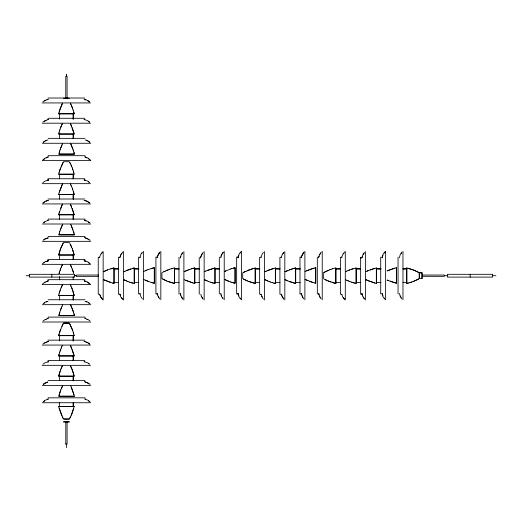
<?xml version="1.0" encoding="UTF-8"?>
<svg xmlns="http://www.w3.org/2000/svg" width="522" height="522" viewBox="0 0 522 522"><rect width="100%" height="100%" fill="white"/><g stroke="black" fill="none" stroke-linecap="round" stroke-linejoin="round"><path stroke-width="0.78" d="M65.779 444.046L65.818 422.03M59.038 132.405L58.621 134.089L74.235 134.089L72.29 127.649M59.038 172.599L58.621 174.276L74.235 174.276L73.348 170.962M59.038 192.912L58.621 194.589L74.235 194.589L73.348 191.274M59.26 233.21L58.842 234.893L74.45 234.893L73.569 231.572M59.038 293.814L58.621 295.491L74.235 295.491L72.845 290.584M59.038 334.002L58.621 335.679L74.235 335.679L73.348 332.364M59.038 354.314L58.621 355.991L74.235 355.991L72.29 349.551M59.26 394.612L58.842 396.296L74.45 396.296L71.292 386.959M99.552 257.326L100.694 254.305L102.619 251.904M99.839 257.222L98.24 257.326L98.24 294.212L99.839 294.317M119.812 257.326L120.954 254.305L122.879 251.904M139.713 257.777L141.025 254.09L142.428 252.139M139.974 257.777L140.17 257.007M157.057 257.777L158.368 254.09L159.765 252.139M180.11 258.018L181.421 254.305L182.824 252.354M200.376 258.018L201.29 255.127L203.084 252.354M220.708 257.777L220.904 257.007M237.791 257.777L239.096 254.09L241.02 251.682M238.045 257.777L238.241 257.007M260.954 257.326L262.096 254.305L263.493 252.354M261.241 257.222L259.649 257.326L259.649 294.212L261.241 294.317M281.221 257.326L282.356 254.305L283.759 252.354M281.502 257.222L279.909 257.326L279.909 294.212L281.502 294.317M301.122 257.777L302.427 254.09L303.83 252.139M318.453 257.796L319.373 254.912L321.167 252.139M318.89 257.105L319.21 256.08M341.688 257.326L342.823 254.305L344.748 251.904M341.969 257.222L340.377 257.326L340.377 294.212L341.969 294.317M381.85 257.777L383.161 254.09L385.086 251.682M382.111 257.777L382.306 257.007M399.447 257.777L400.106 254.912L401.901 252.139M59.097 112.23L62.49 103.245M59.097 132.464L59.508 130.774M59.723 150.838L58.842 154.16L74.45 154.16L74.033 152.476M59.312 152.535L60.232 149.253M59.097 172.651L60.565 167.836M59.097 192.964L62.444 183.894M59.508 211.501L58.621 214.823L74.235 214.823L72.29 208.376M59.097 213.191L62.444 204.128M59.312 233.262L59.723 231.572M59.038 273.58L59.508 271.942M59.097 273.632L60.565 268.817M59.097 293.866L60.01 290.584M59.723 312.247L58.842 315.562L74.45 315.562L74.033 313.885M59.508 352.676L58.718 355.88L74.137 355.88L70.411 345.296M73.759 408.126L71.077 415.838M120.393 256.295L120.073 257.326L118.507 257.326L118.507 294.212L120.073 294.212L120.393 295.243M180.566 257.222L180.86 256.295M200.833 257.222L201.127 256.295M362.529 256.295L362.209 257.326L360.643 257.326L360.643 294.212L362.209 294.212M59.56 130.826L60.01 129.182M59.56 171.02L63.149 162.303M59.56 191.326L62.49 183.979M59.776 231.631L60.232 229.987M59.56 292.235L60.565 289.051M60.232 310.655L58.934 315.451L74.359 315.451L73.06 310.655L70.627 304.868M59.56 332.423L63.149 323.705M59.56 352.735L60.565 349.551M60.565 369.785L58.621 376.225L74.235 376.225L72.845 371.318L70.411 365.531M60.063 371.383L58.718 376.108L74.137 376.108L72.245 369.85L70.366 365.615M60.232 391.389L58.934 396.178L74.359 396.178M59.776 393.033L60.78 389.856M60.063 129.247L61.152 126.167M60.284 149.318L62.001 144.822M60.284 230.045L62.666 224.199M60.063 270.416L61.152 267.336M60.284 310.72L61.368 307.641M60.565 329.238L58.718 335.568L74.137 335.568M60.063 351.149L61.779 346.654M157.807 256.08L158.146 255.219M221.197 256.08L221.537 255.219M238.534 256.08L238.874 255.219M301.866 256.08L303.928 252.55M382.6 256.08L382.939 255.219M60.611 127.714L62.444 123.394M60.826 147.785L62.666 143.465M60.611 208.448L62.49 204.213M60.826 228.519L62.705 224.284M60.611 289.116L62.444 284.797M60.826 309.187L62.001 306.225M60.611 369.85L62.444 365.531M60.826 389.921L62.666 385.601M71.703 414.422L74.235 406.494L58.621 406.494L61.779 415.838M61.198 166.427L63.188 162.388M61.198 267.414L62.444 264.569M61.198 287.642L62.49 284.882M61.198 348.141L62.444 345.296M61.198 368.375L62.49 365.615M61.42 388.446L62.705 385.686M120.732 255.434L121.111 254.645M201.466 255.434L202.262 253.933M62.444 103.167L60.01 108.948L58.621 113.855L74.235 113.855L73.811 112.178M61.824 124.83L62.49 123.479M61.824 265.998L62.49 264.647M62.046 306.303L62.666 304.868M61.824 326.42L63.188 323.79M71.031 415.76L69.707 418.474M63.149 243.082L60.565 248.622L58.621 255.062L74.235 255.062L72.845 250.155M63.188 243.167L60.611 248.687L58.718 254.945L74.137 254.945L72.29 248.622M69.667 418.39L70.366 417.111M158.525 254.423L159.869 252.55M181.584 254.645L182.446 253.307M221.915 254.423L223.259 252.55M319.927 254.423L320.795 253.085M363.247 254.645L364.115 253.307M101.268 253.933L102.195 252.772M121.528 253.933L121.978 253.307M141.599 253.712L142.049 253.085M282.931 253.933L283.857 252.772M343.404 253.933L343.848 253.307M401.079 253.712L401.522 253.085M42.706 160.065L45.107 158.14L48.128 157.005M42.484 263.793L44.892 261.868L48.579 260.563M42.484 284.059L44.892 282.134L48.579 280.823M223.155 252.139L221.361 254.912L220.878 257.105M240.12 253.085L240.603 252.55M364.493 252.354L363.09 254.305L361.779 258.018L360.643 257.998M384.185 253.085L385.164 252.119M42.941 101.868L44.892 100.465L48.579 99.16M42.941 122.128L44.892 120.732L48.579 119.421M43.156 142.199L45.929 140.405L48.024 139.948M43.574 142.304L44.729 141.377M43.574 159.647L44.729 158.714M42.941 182.602L44.892 181.199L48.579 179.894M42.941 202.862L45.714 201.068L47.907 200.578M43.352 202.967L44.514 202.04M43.156 222.933L45.107 221.53L48.128 220.395M43.156 240.277C43.894 238.58 51.443 236.844 47.097 238.313M43.156 303.608L45.929 301.807L48.024 301.351M43.156 320.945L45.107 319.542L48.128 318.407M42.941 344.005L44.892 342.602L48.579 341.297M42.941 364.265L44.892 362.868L48.579 361.557M43.156 384.336C43.535 383.05 50.053 381.106 47.097 382.378M43.574 384.44L46.236 382.717M43.156 401.679L45.107 400.276L48.128 399.141M43.574 401.783L44.729 400.85M44.109 222.555L44.729 222.104M44.109 239.898L44.729 239.448M43.887 262.892L44.514 262.442M44.109 303.23L44.729 302.78M44.514 101.04L45.225 100.629M44.514 121.306L46.021 120.51M44.514 282.709L45.225 282.291M44.514 343.176L46.021 342.38M162.525 272.412L165.239 271.094M243.304 272.412L253.659 268.36M243.396 272.458L246.025 271.094M323.927 272.412L329.532 269.881M324.012 272.458L328.057 270.468M418.611 278.937L415.982 280.301M418.696 278.976L413.098 281.515M103.389 271.714L107.636 269.828L113.966 267.982L113.966 283.407M103.467 271.76L107.708 269.881M123.623 271.714L134.2 267.982L134.2 283.407M123.701 271.76L125.052 271.094M143.687 271.499L145.123 270.872M163.81 271.714L168.13 269.881M184.122 271.714L188.435 269.881M204.35 271.714L205.785 271.094M224.421 271.499L230.274 269.111M224.506 271.538L225.856 270.872M264.791 271.714L273.854 268.36M264.869 271.76L266.22 271.094M285.025 271.714L292.457 268.823M285.103 271.76L287.87 270.468M305.096 271.499L310.877 269.065L315.784 267.669L315.784 283.283L314.107 282.865M345.525 271.714L346.954 271.094M365.752 271.714L368.597 270.468M45.447 140.96L46.236 140.581M45.447 239.03L46.236 238.652M45.447 319.705L46.236 319.32M145.044 270.833L146.532 270.246M185.473 271.048L189.969 269.332M205.707 271.048L214.933 267.982L214.933 283.407M306.447 270.833L314.159 268.145M346.876 271.048L349.844 269.881M367.11 271.048L376.447 267.89L376.447 283.505L368.525 280.973M387.18 270.833L394.893 268.145M387.259 270.872L393.262 268.608M126.389 270.422L131.055 268.823M146.46 270.2L148.007 269.659M166.577 270.422L169.657 269.332M207.123 270.422L215.044 267.89L215.044 283.505L211.73 282.617M247.363 270.422L255.284 267.89L255.284 283.505L248.844 281.56M267.564 270.422L275.486 267.89L275.486 283.505L273.802 283.081M348.291 270.422L352.957 268.823M414.644 280.973L409.979 282.565M46.236 157.918L47.097 157.579M46.021 201.238L46.882 200.905M46.021 261.646L48.579 260.817M46.236 301.984L47.097 301.644M147.941 269.613L154.271 267.766L154.271 283.192L151.067 282.402M289.273 269.828L295.602 267.982L295.602 283.407L287.792 280.973M329.46 269.828L331.059 269.332M370.007 269.828L374.77 268.308M46.882 99.904L47.809 99.611M46.882 281.573L47.809 281.28M169.598 269.28L171.242 268.823M189.904 269.28L194.699 267.982L194.699 283.407M230.209 269.065L231.853 268.608M46.882 342.041L47.809 341.747M331 269.28L332.644 268.823M351.306 269.28L356.219 267.89L356.219 283.505L352.898 282.617M411.63 282.108L406.834 283.407L406.834 267.982M110.762 268.771L114.083 267.89L114.083 283.505L112.4 283.081M151.067 268.556L154.381 267.669L154.381 283.283L152.705 282.865M171.183 268.771L172.873 268.36M191.496 268.771L194.81 267.89L194.81 283.505L185.473 280.34M231.801 268.556L234.998 267.766L234.998 283.192L230.209 281.893M332.586 268.771L335.907 267.89L335.907 283.505L332.586 282.617M48.579 119.682L47.907 119.59M48.024 157.285L48.128 155.693L85.014 155.693L85.119 157.285M47.809 180.344L48.579 180.149M47.809 200.605L48.579 200.409M48.024 318.688L48.128 317.095L85.014 317.095L85.119 318.688M48.579 341.551L47.907 341.466M47.809 362.014L48.579 361.818M48.024 399.421L48.128 397.829L85.014 397.829L85.119 399.421M132.634 268.308L134.311 267.89L134.311 283.505L130.996 282.617M172.821 268.308L174.505 267.89L174.505 283.505L168.058 281.56M233.432 268.093L235.115 267.669L235.115 283.283L231.801 282.402M294.036 268.308L295.72 267.89L295.72 283.505L289.273 281.56M394.841 268.093L396.518 267.669L396.518 283.283L387.18 280.125M408.4 283.081L406.723 283.505L406.723 267.89L413.163 269.828L418.696 272.412M47.907 98.019L84.799 98.019M63.514 98.24L69.341 98.24M42.138 102.938L90.567 102.938M58.718 113.744L74.137 113.744L73.348 110.54M47.907 118.285L84.799 118.285M42.138 123.199L90.567 123.199M58.718 133.971L74.137 133.971L70.411 123.394M48.128 138.35L85.014 138.35M42.354 143.269L90.789 143.269M58.934 154.042L74.359 154.042L73.569 150.838M42.354 160.613L90.789 160.613M63.514 161.696L69.341 161.696M58.718 174.165L74.137 174.165M42.138 183.666L90.567 183.666M58.718 194.478L74.137 194.478L72.29 188.148M47.907 199.012L84.799 199.012M42.138 203.932L90.567 203.932M58.718 214.705L74.137 214.705L70.411 204.128M42.354 224.003L90.789 224.003M58.934 234.776L74.359 234.776M48.128 236.427L85.014 236.427M42.354 241.34L90.789 241.34M63.514 242.476L69.341 242.476M157.487 257.105L155.915 257.105L155.915 293.997L157.487 293.997M238.215 257.105L236.649 257.105L236.649 293.997L238.215 293.997M301.546 257.105L299.98 257.105L299.98 293.997L301.546 293.997M42.138 264.341L90.567 264.341M114.083 268.863L118.592 268.863M134.311 268.863L138.826 268.863M174.505 268.863L179.013 268.863M194.81 268.863L199.326 268.863M215.044 268.863L219.56 268.863M255.284 268.863L259.799 268.863M275.486 268.863L279.994 268.863M295.72 268.863L300.228 268.863M335.907 268.863L340.416 268.863M356.219 268.863L360.728 268.863M376.447 268.863L380.962 268.863M402.958 268.863L406.723 268.863M113.966 268.921L118.579 268.921M134.2 268.921L138.806 268.921M174.387 268.921L179 268.921M194.699 268.921L199.306 268.921M214.933 268.921L219.54 268.921M255.173 268.921L259.78 268.921M275.368 268.921L279.981 268.921M295.602 268.921L300.215 268.921M335.79 268.921L340.403 268.921M356.102 268.921L360.715 268.921M376.336 268.921L380.943 268.921M402.991 268.921L406.834 268.921M98.462 275.035L76.532 275.035L76.532 276.353L98.462 276.353M422.337 275.035L444.268 275.035L444.268 276.353L422.252 276.301M26.1 275.707L29.343 275.707M444.268 275.694L447.902 275.694M492.657 275.707L495.9 275.707M113.966 282.467L118.592 282.532M134.2 282.467L138.826 282.532M174.387 282.467L179.013 282.532M194.699 282.467L199.326 282.532M214.933 282.467L219.56 282.532M255.173 282.467L259.799 282.532M275.368 282.467L279.994 282.532M295.602 282.467L300.228 282.532M335.79 282.467L340.416 282.532M356.102 282.467L360.728 282.532M376.336 282.467L380.962 282.532M402.958 282.532L406.834 282.467M42.138 284.601L90.567 284.601M220.878 293.997L221.361 296.189L223.155 298.962M200.807 294.212L201.29 296.411L203.084 299.184M58.718 295.38L74.137 295.38L71.703 287.57M48.128 299.758L85.014 299.758M42.354 304.672L90.789 304.672M42.354 322.015L90.789 322.015M63.514 323.098L69.341 323.098M63.573 323.151L69.282 323.151M47.907 340.155L84.799 340.155M42.138 345.068L90.567 345.068M47.907 360.415L84.799 360.415M42.138 365.335L90.567 365.335M48.128 380.486L85.014 380.486M42.354 385.406L90.789 385.406M42.354 402.743L90.789 402.743M58.718 406.612L74.137 406.612M69.282 419.029L63.573 419.029L69.341 419.081M63.573 421.482L69.282 421.482M63.514 422.115L69.341 422.115M65.772 444.046L67.084 444.046L67.084 422.115M84.127 99.16L87.82 100.465L89.764 101.868M84.799 99.585L85.823 99.904M84.127 119.421L87.82 120.732L89.764 122.128M84.127 119.682L84.799 119.59M85.119 139.948L87.213 140.405L89.986 142.199M85.014 157.005L88.035 158.14L90.443 160.065M84.127 179.894L87.82 181.199L89.764 182.602M84.127 180.149L84.897 180.344M84.127 200.409L84.897 200.605M84.323 220.219L87.213 221.139L89.986 222.933M84.323 237.562L87.213 238.482L89.986 240.277M84.107 260.556L87.82 261.868L90.221 263.793M84.127 260.817L85.823 261.313M84.107 280.823L87.82 282.134L90.221 284.059M84.799 281.254L85.823 281.573M85.119 301.351L87.213 301.807L89.986 303.608M85.014 318.407L88.035 319.542L89.986 320.945M84.127 341.297L87.82 342.602L89.764 344.005M84.127 341.551L84.799 341.466M84.127 361.557L87.82 362.868L89.764 364.265M84.127 361.818L84.897 362.014M84.342 381.628L88.035 382.939L89.986 384.336M85.014 399.141L88.035 400.276L89.986 401.679M408.348 268.36L414.572 270.468L418.611 272.458M374.822 283.028L365.752 279.675M354.588 283.028L351.306 282.108M314.159 282.813L309.344 281.345M272.164 282.617L275.368 283.407L275.368 267.982M213.42 283.028L210.138 282.108M193.186 283.028L184.122 279.675M132.686 283.028L129.404 282.108M112.452 283.028L103.389 279.675M85.119 220.675L86.045 220.976M86.045 238.313L85.014 237.738M86.045 382.378L85.014 381.797M312.528 282.35L305.096 279.459M270.579 282.108L272.223 282.565M151.126 282.35L145.044 280.125M110.821 282.565L103.467 279.635M390.143 281.293L396.407 283.192L396.407 267.766M349.773 281.56L351.371 282.063M331.059 282.063L325.213 279.675M269.039 281.56L270.637 282.063M224.421 279.459L230.274 281.841M208.604 281.56L210.203 282.063M127.87 281.56L129.469 282.063M86.045 157.579L86.906 157.918M85.823 200.905L86.691 201.238M86.045 301.644L86.906 301.984M85.823 342.041L87.481 342.758M349.844 281.515L346.876 280.34M327.986 280.973L335.79 283.407L335.79 267.982M269.111 281.515L264.791 279.675M228.74 281.293L224.506 279.414M208.669 281.515L204.35 279.675M148.007 281.293L143.687 279.459M127.936 281.515L123.623 279.675M387.259 280.079L388.668 280.705M348.37 280.927L345.525 279.675M307.934 280.705L305.174 279.414M287.87 280.927L285.025 279.675M267.636 280.927L264.869 279.635M247.435 280.927L243.396 278.937M207.195 280.927L204.435 279.635M166.655 280.927L162.61 278.937M126.461 280.927L123.701 279.635M86.906 140.581L87.696 140.96M86.906 238.652L87.696 239.03M86.906 319.32L87.696 319.705M86.906 382.717L89.04 383.964M365.837 279.635L367.188 280.301M326.642 280.301L323.927 278.976M285.103 279.635L286.454 280.301M243.304 278.976L247.363 280.973L255.173 283.407L255.173 267.982M162.525 278.976L166.577 280.973L174.387 283.407L174.387 267.982M87.481 100.629L89.353 101.973M87.481 201.623L89.353 202.967M87.481 282.291L89.353 283.635M88.192 121.306L89.353 122.233M88.414 141.377L89.569 142.304M88.414 158.714L89.569 159.647M88.192 181.773L88.818 182.224M88.414 222.104L89.04 222.555M88.414 239.448L89.04 239.898M88.192 262.442L89.353 263.375M88.414 302.78L89.04 303.23M88.192 343.176L89.353 344.109M88.192 363.442L88.818 363.893M88.414 400.85L89.569 401.783M385.086 299.419L383.161 297.018L381.85 293.325M344.748 299.641L342.823 297.233L341.688 294.212M241.02 299.419L239.096 297.018L237.791 293.325M122.879 299.641L120.954 297.233L119.812 294.212M102.619 299.641L100.694 297.233L99.552 294.212M89.764 202.862L86.991 201.068L84.799 200.578M401.901 298.962L400.106 296.189L399.447 293.325M384.185 298.016L384.662 298.551M364.591 298.767L363.247 296.901M364.493 299.184L363.09 297.233L361.779 293.54M344.331 298.767L343.404 297.612M321.167 298.962L319.771 297.018L318.459 293.325M303.83 298.962L302.427 297.018L301.122 293.325M283.857 298.767L282.513 296.901M283.759 299.184L282.356 297.233L281.221 294.212M263.493 299.184L262.096 297.233L260.954 294.212M240.12 298.016L240.603 298.551M182.928 298.767L181.584 296.901M182.824 299.184L181.421 297.233L180.116 293.54M159.765 298.962L158.368 297.018L157.057 293.325M142.428 298.962L141.025 297.018L139.713 293.325M122.455 298.767L121.528 297.612M102.195 298.767L100.85 296.901M222.333 297.39L222.783 298.016M202.262 297.612L202.712 298.238M401.079 297.39L400.276 295.889M319.927 296.679L320.345 297.39M303.001 297.39L302.205 295.889M158.525 296.679L158.942 297.39M69.707 162.303L71.658 166.427M69.667 162.388L70.366 163.667M69.707 243.082L71.658 247.213M69.707 323.705L72.29 329.238L73.759 334.054M69.667 323.79L72.793 330.837M62.49 417.111L63.188 418.39M63.149 418.474L59.097 408.126M70.411 103.167L72.793 109.013M70.366 103.245L71.031 104.596M70.366 123.479L71.658 126.239M70.627 143.465L73.517 150.897M70.587 143.55L73.008 149.318M70.411 183.894L71.658 186.739M70.366 183.979L71.031 185.33M70.366 204.213L71.658 206.973M70.627 224.199L73.008 230.045M70.411 244.368L72.245 248.687M70.411 264.569L73.295 272.001M70.366 264.647L71.658 267.414M70.411 284.797L72.245 289.116M70.366 284.882L71.031 286.232M70.587 304.952L73.517 312.3M70.366 345.381L71.658 348.141M70.627 385.601L73.98 394.665M261.874 296.104L262.253 296.901M201.466 296.104L201.844 296.901M71.077 164.939L72.793 169.435M71.292 225.55L73.98 233.262M71.703 105.933L73.295 110.599M71.703 186.667L72.793 189.747M382.6 295.021L382.939 295.889M281.795 295.243L282.134 296.104M238.534 295.021L238.874 295.889M221.197 295.021L221.537 295.889M100.133 295.243L100.472 296.104M72.29 167.836L73.759 172.651M72.29 268.817L73.759 273.632M362.529 295.243L362.04 293.54M319.21 295.021L318.72 293.325M301.572 294.095L301.866 295.021M180.86 295.243L180.371 293.54M157.507 294.095L157.807 295.021M382.111 293.325L382.306 294.095M238.045 293.325L238.241 294.095M220.708 293.325L220.904 294.095M139.974 293.325L140.17 294.095M470.178 274.311L470.178 277.11M421.711 278.552L421.711 272.843L419.251 272.843L419.251 278.552L422.337 278.611L422.337 272.784L419.303 272.784L419.303 278.611M402.971 251.336L402.971 299.765M398.051 257.105L398.051 293.997M385.627 251.336L385.627 299.765M380.714 257.105L380.714 293.997M376.336 267.982L376.336 283.407M365.557 251.552L365.557 299.987M356.102 267.982L356.102 283.407M345.296 251.552L345.296 299.987M323.32 272.784L323.32 278.611M322.237 251.336L322.237 299.765M317.317 257.105L317.317 293.997M315.673 267.766L315.673 283.192M304.894 251.336L304.894 299.765M284.823 251.552L284.823 299.987M264.563 251.552L264.563 299.987M242.697 272.784L242.697 278.611M241.569 251.336L241.569 299.765M224.225 251.336L224.225 299.765M219.312 257.105L219.312 293.997M204.154 251.552L204.154 299.987M199.241 257.326L199.241 294.212M183.894 251.552L183.894 299.987M178.974 257.326L178.974 294.212M161.918 272.784L161.918 278.611M160.835 251.336L160.835 299.765M143.491 251.336L143.491 299.765M138.578 257.105L138.578 293.997M123.42 251.552L123.42 299.987M103.16 251.552L103.16 299.987M85.014 220.649L85.014 219.083L48.128 219.083L48.128 220.649M84.799 180.318L84.799 178.752L47.907 178.752L47.907 180.318M84.799 260.987L84.799 259.421L47.907 259.421L47.907 260.987M84.799 280.993L84.799 279.688L47.907 279.688L47.907 280.993M73.263 113.855L73.263 119.12M73.263 134.089L73.263 138.604M73.263 174.276L73.263 178.792M73.263 194.589L73.263 199.104M73.263 214.823L73.263 219.331M73.263 255.062L73.263 259.578M73.263 295.491L73.263 300.006M73.263 335.679L73.263 340.944M73.263 355.991L73.263 360.506M73.263 376.225L73.263 380.74M73.263 402.736L73.263 406.494M73.204 113.744L73.204 119.12M73.204 133.971L73.204 138.584M73.204 174.165L73.204 178.772M73.204 194.478L73.204 199.084M73.204 214.705L73.204 219.318M73.204 254.945L73.204 259.558M73.204 276.68L73.204 279.759M73.204 295.38L73.204 299.987M73.204 335.568L73.204 340.944M73.204 355.88L73.204 360.487M73.204 376.108L73.204 380.721M73.204 402.769L73.204 406.612M67.084 98.24L67.084 76.31L65.772 76.31L65.772 98.24M66.424 444.046L66.424 447.674M59.652 113.744L59.593 119.12M59.652 133.971L59.593 138.604M59.652 174.165L59.593 178.792M59.652 194.478L59.593 199.104M59.652 214.705L59.593 219.331M59.652 254.945L59.593 259.578M59.652 276.68L59.652 279.759M59.652 295.38L59.593 300.006M59.652 335.568L59.593 340.944M59.652 355.88L59.593 360.506M59.652 376.108L59.593 380.74M59.593 402.736L59.652 406.612M51.822 274.311L51.822 277.11M66.424 74.326L66.424 76.31L66.424 74.326M74.548 274.311L29.343 274.311L29.343 277.11L74.548 277.11L74.548 274.311M492.657 274.311L447.452 274.311L447.452 277.11L492.657 277.11L492.657 274.311M76.532 275.694L74.548 275.694L76.532 275.701"/></g></svg>
